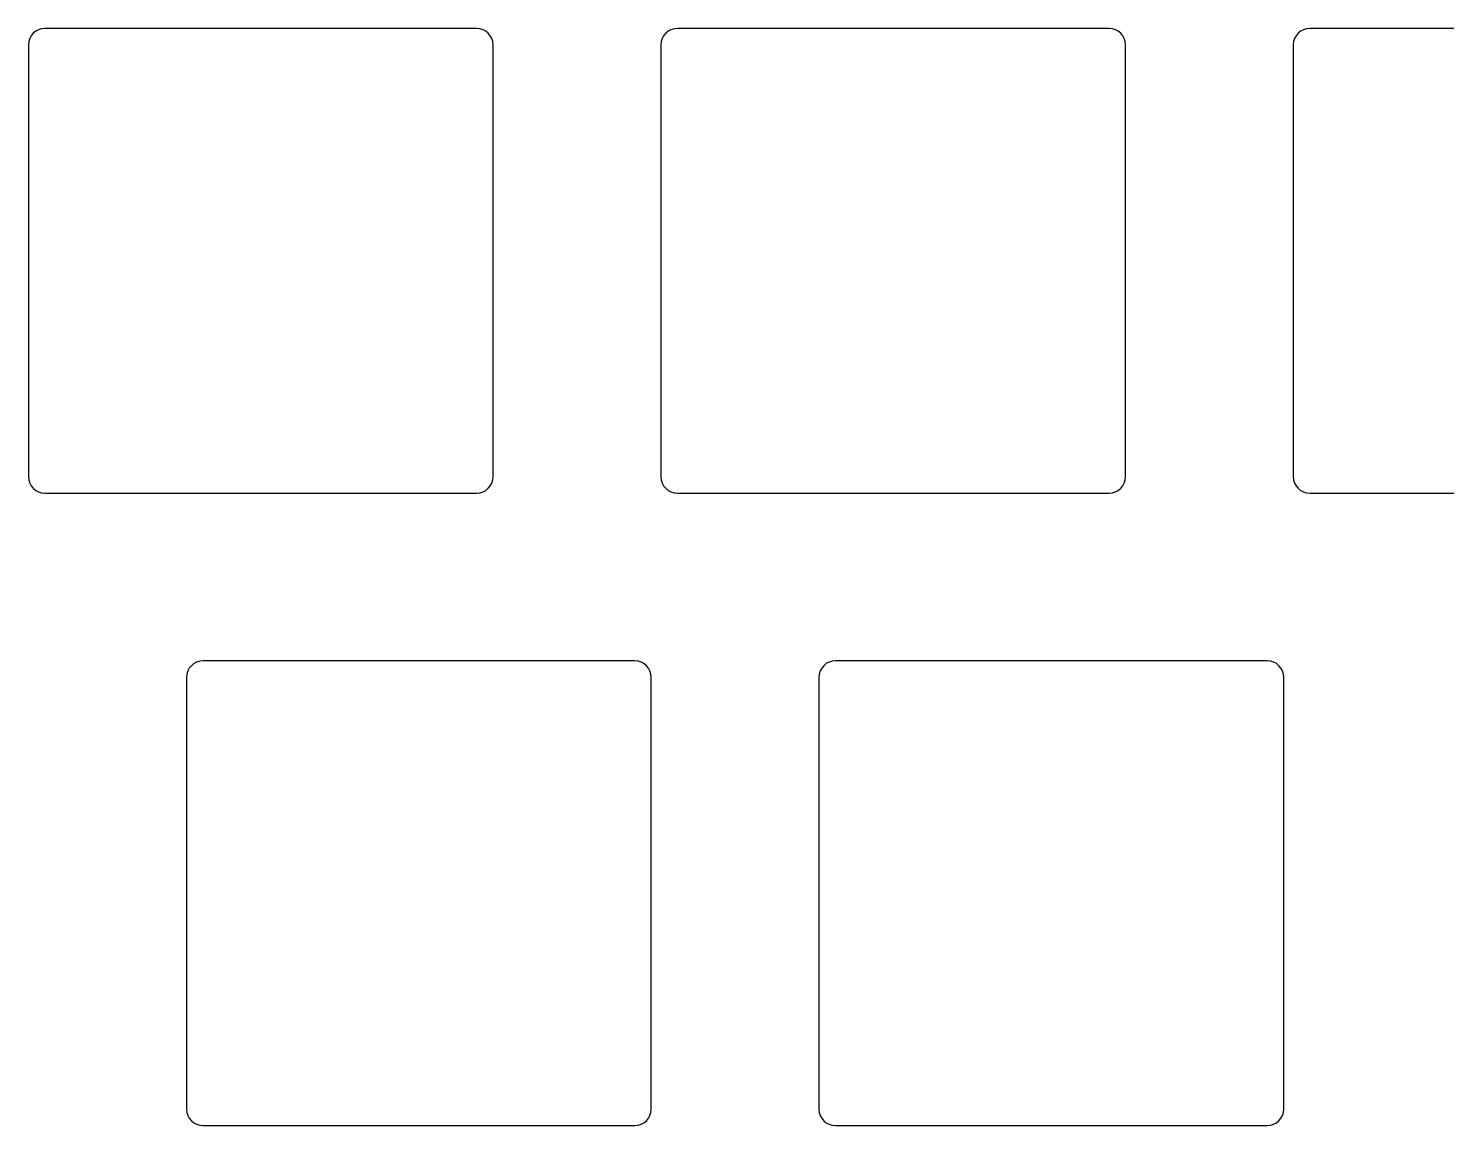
# Model space of a CAD drawing. Extents: x -1 to 285, y -102 to 8.
# Drawn here: x 68.67 to 111.39, y -54.1 to -21.05 of the extents above; entities that cross this region are included whole.
import ezdxf

# ---------------------------------------------------------------- set-up
doc = ezdxf.new("R2010")
doc.units = 0
doc.layers.add('BLACK', color=7, linetype='CONTINUOUS')

msp = doc.modelspace()

# ---------------------------------------------------------------- linework, layer by layer
at = {"layer": 'BLACK', "linetype": 'CONTINUOUS'}
for p, q in [((82.175, -21.05), (69.175, -21.05)), ((101.225, -21.05), (88.225, -21.05)), ((120.275, -21.05), (107.275, -21.05)), ((68.675, -21.55), (68.675, -34.55)), ((82.675, -34.55), (82.675, -21.55)), ((87.725, -21.55), (87.725, -34.55)), ((101.725, -34.55), (101.725, -21.55)), ((106.775, -21.55), (106.775, -34.55)), ((69.175, -35.05), (82.175, -35.05)), ((88.225, -35.05), (101.225, -35.05)), ((107.275, -35.05), (120.275, -35.05)), ((86.9375, -40.1), (73.9375, -40.1)), ((105.9875, -40.1), (92.9875, -40.1)), ((73.4375, -40.6), (73.4375, -53.6)), ((87.4375, -53.6), (87.4375, -40.6)), ((92.4875, -40.6), (92.4875, -53.6)), ((106.4875, -53.6), (106.4875, -40.6)), ((73.9375, -54.1), (86.9375, -54.1)), ((92.9875, -54.1), (105.9875, -54.1))]:
    msp.add_line(p, q, dxfattribs=at)
at = {"layer": 'BLACK'}
for centre, start, end in [((69.175, -21.55), 90, 180), ((82.175, -21.55), 0, 90), ((88.225, -21.55), 90, 180), ((101.225, -21.55), 0, 90), ((107.275, -21.55), 90, 180), ((69.175, -34.55), -180, -90), ((82.175, -34.55), -90, 0), ((88.225, -34.55), -180, -90), ((101.225, -34.55), -90, 0), ((107.275, -34.55), -180, -90), ((73.9375, -40.6), 90, 180), ((86.9375, -40.6), 0, 90), ((92.9875, -40.6), 90, 180), ((105.9875, -40.6), 0, 90), ((73.9375, -53.6), -180, -90), ((86.9375, -53.6), -90, 0), ((92.9875, -53.6), -180, -90), ((105.9875, -53.6), -90, 0)]:
    msp.add_arc(centre, 0.5, start, end, dxfattribs=at)

doc.saveas('drawing.dxf')
